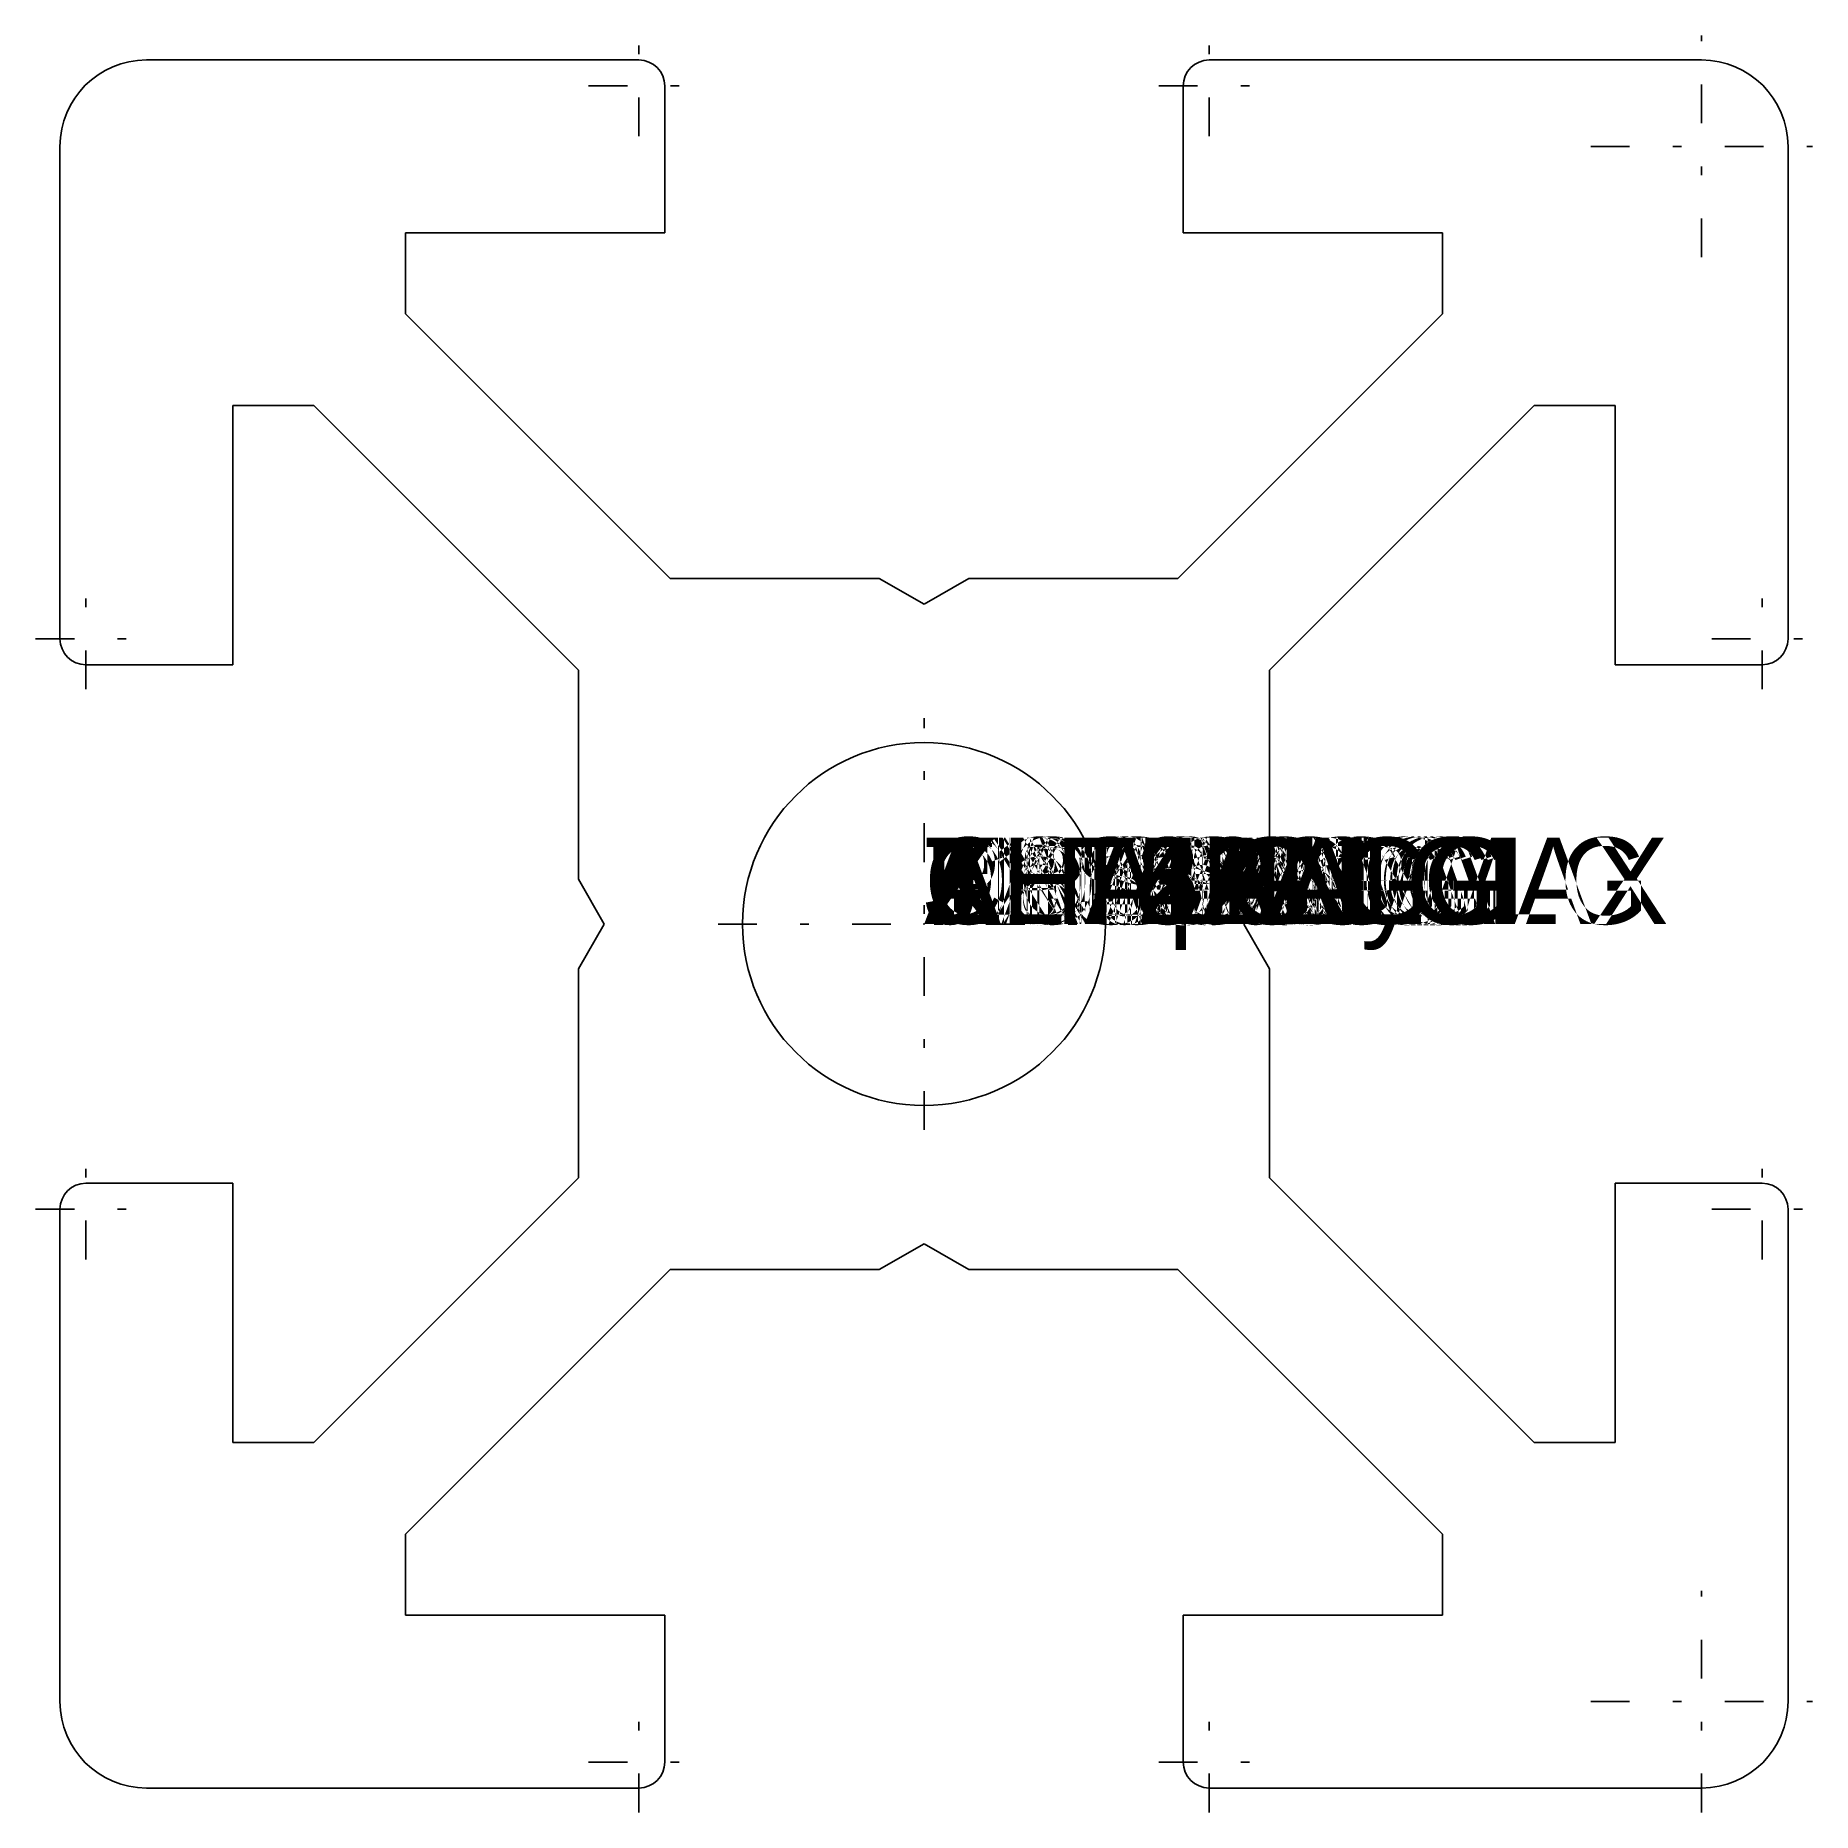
# Model space of a CAD drawing. Extents: x -10.3 to 10.3, y -10.3 to 10.3.
import ezdxf

# ---------------------------------------------------------------- set-up
doc = ezdxf.new("R2010")
doc.units = 0
doc.linetypes.add('CNS_CENTER', pattern=[1.5, 0.45, -0.5, 0.05, -0.5])
doc.linetypes.add('CNS_SOLID', pattern=[0])
doc.layers.get('0').update_dxf_attribs({"linetype": 'CONTINUOUS'})
doc.layers.add('CENTER', color=7, linetype='CNS_CENTER')
doc.layers.add('VIS', color=7, linetype='CNS_SOLID')

msp = doc.modelspace()

# ---------------------------------------------------------------- linework, layer by layer
at = {"layer": 'CENTER', "color": 4}
for p, q in [((3.3, 9.117), (3.3, 10.283)), ((9, 7.717), (9, 10.283)), ((-3.3, 9.117), (-3.3, 10.283)), ((-3.883, 9.7), (-2.717, 9.7)), ((2.717, 9.7), (3.883, 9.7)), ((7.717, 9), (10.283, 9)), ((-9.7, 2.717), (-9.7, 3.883)), ((9.7, 2.717), (9.7, 3.883)), ((-10.283, 3.3), (-9.117, 3.3)), ((9.117, 3.3), (10.283, 3.3)), ((0, -2.383), (0, 2.383)), ((-2.383, 0), (2.383, 0)), ((-9.7, -3.883), (-9.7, -2.717)), ((9.7, -3.883), (9.7, -2.717)), ((-10.283, -3.3), (-9.117, -3.3)), ((9.117, -3.3), (10.283, -3.3)), ((9, -10.283), (9, -7.717)), ((7.717, -9), (10.283, -9)), ((-3.3, -10.283), (-3.3, -9.117)), ((3.3, -10.283), (3.3, -9.117)), ((-3.883, -9.7), (-2.717, -9.7)), ((2.717, -9.7), (3.883, -9.7))]:
    msp.add_line(p, q, dxfattribs=at)
at = {"layer": 'VIS', "color": 1}
for p, q in [((-3.3, 10), (-9, 10)), ((9, 10), (3.3, 10)), ((-3, 8), (-3, 9.7)), ((3, 9.7), (3, 8)), ((-10, 9), (-10, 3.3)), ((10, 3.3), (10, 9)), ((-6, 8), (-3, 8)), ((-6, 7.061), (-6, 8)), ((3, 8), (6, 8)), ((6, 8), (6, 7.061)), ((-2.939, 4), (-6, 7.061)), ((6, 7.061), (2.939, 4)), ((-8, 6), (-7.061, 6)), ((-8, 3), (-8, 6)), ((-7.061, 6), (-4, 2.939)), ((4, 2.939), (7.061, 6)), ((7.061, 6), (8, 6)), ((8, 6), (8, 3)), ((-0.52, 4), (-2.939, 4)), ((0, 3.7), (-0.52, 4)), ((0.52, 4), (0, 3.7)), ((2.939, 4), (0.52, 4)), ((-9.7, 3), (-8, 3)), ((-4, 2.939), (-4, 0.52)), ((4, 0.52), (4, 2.939)), ((8, 3), (9.7, 3)), ((-4, 0.52), (-3.7, 0)), ((3.7, 0), (4, 0.52)), ((4, -0.52), (3.7, 0)), ((-3.7, 0), (-4, -0.52)), ((-4, -0.52), (-4, -2.939)), ((4, -2.939), (4, -0.52)), ((-8, -3), (-9.7, -3)), ((-8, -6), (-8, -3)), ((-4, -2.939), (-7.061, -6)), ((7.061, -6), (4, -2.939)), ((8, -3), (8, -6)), ((9.7, -3), (8, -3)), ((-10, -3.3), (-10, -9)), ((10, -9), (10, -3.3)), ((-0.52, -4), (0, -3.7)), ((0, -3.7), (0.52, -4)), ((-6, -7.061), (-2.939, -4)), ((-2.939, -4), (-0.52, -4)), ((0.52, -4), (2.939, -4)), ((2.939, -4), (6, -7.061)), ((-7.061, -6), (-8, -6)), ((8, -6), (7.061, -6)), ((-6, -8), (-6, -7.061)), ((6, -7.061), (6, -8)), ((-3, -8), (-6, -8)), ((-3, -9.7), (-3, -8)), ((3, -8), (3, -9.7)), ((6, -8), (3, -8)), ((-9, -10), (-3.3, -10)), ((3.3, -10), (9, -10))]:
    msp.add_line(p, q, dxfattribs=at)
msp.add_circle((0, 0), 2.1, dxfattribs=at)
for centre, radius, start, end in [((-9, 9), 1, 90, 180), ((-3.3, 9.7), 0.3, 0, 90), ((3.3, 9.7), 0.3, 90, 180), ((9, 9), 1, 0, 90), ((-9.7, 3.3), 0.3, 180, 270), ((9.7, 3.3), 0.3, 270, 0), ((-9.7, -3.3), 0.3, 90, 180), ((9.7, -3.3), 0.3, 0.0001, 90), ((-9, -9), 1, 180, 270), ((9, -9), 1, 270, 360), ((-3.3, -9.7), 0.3, 270, 0), ((3.3, -9.7), 0.3, 180, 270)]:
    msp.add_arc(centre, radius, start, end, dxfattribs=at)
msp.add_point((0, 0), dxfattribs=at)

# ---------------------------------------------------------------- texts
at = {"flags": 9}
for tag, s in [('ALT2', ''), ('ALT2ALG', " '', 'w/o SC (High Precision Cut)', '-SC', 'with SC (High Precision Cut)' "), ('ALT3', ''), ('ALT3ALG', " '','w/o 45 Degree Cut','1','with 45 Degree Cut' "), ('ALT3PN', ''), ('ALT4ALG', " '','w/o Fastening Location Wrench Access Hole Alterations','1','with Fastening Location Wrench Access Hole Alterations' "), ('ALT41ALG', " '','N/A' "), ('ALT42', ''), ('ALT42ALG', " '','N/A' "), ('ALT5HALG', " '','w/o Location Specified Wrench Access Hole Alteratons (Horizontal)','1','with Location Specified Wrench Access Hole Alterato"), ('AHALG', '[0]'), ('ALT5VALG', " '','w/o Location Specified Wrench Access Hole Alteratons (Vertical)','1','with Location Specified Wrench Access Hole Alteratons"), ('AVALG', '[0]'), ('ALT5PALG', " '','w/o Location Specified Wrench Access Hole Alteratons (Crisscross)','1','with Location Specified Wrench Access Hole Alterato"), ('APALG', '[0]'), ('ALT6V', ''), ('ALT6VALG', " '','w/o Counterbore Hole in Specified Position (Vertical)','1','with Counterbore Hole in Specified Position (Vertical)' "), ('ALT6H', ''), ('ALT6HALG', " '','w/o Counterbore Hole in Specified Position (Horizontal)','1','with Counterbore Hole in Specified Position (Horizontal)' "), ('ALT6XPN', ''), ('ALT6YPN', ''), ('ALT6PN', ''), ('ALT7ALG', " '','w/o M Type Hole Alteration','1','with M Type Hole Alteration' "), ('ALT8T', ''), ('ALT8TALG', " '','w/o L Type Hole Alteration (Top)','1','with L Type Hole Alteration (Top)' "), ('ALT8PN', ''), ('ALT1', ''), ('ALT4', ''), ('ALT41', ''), ('ALT4PN', ''), ('ALT5H', ''), ('AH', '0'), ('AHMIN', '7.000'), ('AHMAX', '152.350'), ('ALT5V', ''), ('AV', '0'), ('AVMIN', '7.000'), ('AVMAX', '152.350'), ('ALT5P', ''), ('AP', '0'), ('APMIN', '7.000'), ('APMAX', '152.350'), ('ALT5HPN', ''), ('ALT5VPN', ''), ('ALT5PPN', ''), ('ALT5PN', ''), ('ALT7', ''), ('ALT7PN', ''), ('JLPALG', '[0]'), ('J', '20'), ('JLP', '0'), ('JLPMIN', '12.000'), ('JLPMAX', '0.000'), ('YAALG', '[0]'), ('YBALG', '[0]'), ('YC', '0'), ('YCMIN', '16.000'), ('YCMAX', '206.000'), ('YCALG', '[0]'), ('YDALG', '[0]'), ('YEALG', '[0]'), ('YA', '0'), ('YAMIN', '7.000'), ('YAMAX', '164.000'), ('YB', '0'), ('YBMIN', '16.000'), ('YBMAX', '185.000'), ('YD', '0'), ('YDMIN', '16.000'), ('YDMAX', '227.000'), ('YE', '0'), ('YEMIN', '16.000'), ('YEMAX', '143.000'), ('TPS', 'HFS5-2020'), ('XAALG', '[0]'), ('XBALG', '[0]'), ('XC', '0'), ('XCMIN', '16.000'), ('XCMAX', '206.000'), ('XCALG', '[0]'), ('XDALG', '[0]'), ('XEALG', '[0]'), ('XA', '0'), ('XAMIN', '7.000'), ('XAMAX', '164.000'), ('XB', '0'), ('XBMIN', '16.000'), ('XBMAX', '185.000'), ('XD', '0'), ('XDMIN', '16.000'), ('XDMAX', '227.000'), ('XE', '0'), ('XEMIN', '16.000'), ('XEMAX', '143.000'), ('ZALG', " '','N/A' "), ('Z', ''), ('ST', 'Clear Anodize'), ('SA', '183'), ('Company', 'Misumi'), ('CPS', ''), ('CPSALG', " '','N/A' "), ('CDSL', ''), ('CDSLALG', " '','N/A' "), ('CDSR', ''), ('CDSRALG', " '','N/A' "), ('CH', '0'), ('CHMIN', '10.000'), ('CHMAX', '171.050'), ('CHALG', '[0]'), ('CV', '0'), ('CVMIN', '10.000'), ('CVMAX', '171.050'), ('CVALG', '[0]'), ('CP', '0'), ('CPMIN', '10.000'), ('CPMAX', '171.050'), ('CPALG', '[0]'), ('MASS', '0.5'), ('HPS', ''), ('HPSALG', " '','N/A' "), ('NOHL', ''), ('NOHLALG', " '','N/A' "), ('HDLALG', " '','N/A' "), ('NOHR', ''), ('NOHRALG', " '','N/A' "), ('HDRALG', " '','N/A' "), ('NOMH5H', '0'), ('NOMH5HMAX', '5.000'), ('NOMH5HALG', '[0]'), ('BHALG', '[0]'), ('DHALG', '[0]'), ('EHALG', '[0]'), ('NOMH5V', '0'), ('NOMH5VMAX', '5.000'), ('NOMH5VALG', '[0]'), ('BVALG', '[0]'), ('DVALG', '[0]'), ('EVALG', '[0]'), ('NOMH5P', '0'), ('NOMH5PMAX', '5.000'), ('NOMH5PALG', '[0]'), ('BPALG', '[0]'), ('DPALG', '[0]'), ('EPALG', '[0]'), ('NOMH6V', '0'), ('NOMH6VMAX', '5.000'), ('NOMH6VALG', '[0]'), ('NOMH6H', '0'), ('NOMH6HMAX', '5.000'), ('NOMH6HALG', '[0]'), ('DD6', '13.0'), ('DD16', '19.0'), ('HPS7', ''), ('HPS7ALG', " '','N/A' "), ('HDL7ALG', " '','N/A' "), ('HDR7ALG', " '','N/A' "), ('HQ', '0'), ('HQALG', '0'), ('D8', '7.1'), ('NB', 'HFS5-2020-150'), ('NN', 'HFS5-2020, HFSB5-2020, CAF5-2020, HFSY5-2020, HFSF5-2020, HFSFB5-2020, HFST5-2020, HFSTB5-2020, HFSH5-2020, HFSC5-2020'), ('NT', 'HFS5 Series Aluminum Extrusions 20 Square -1 Slot-'), ('LINA', 'HFS5-2020-150'), ('PN', 'HFS5-2020-150'), ('MAT', 'A6N01SS-T5 Aluminum Alloy or 6005A-T5 Aluminum Alloy'), ('FRMW', '20'), ('FRMH', '20'), ('L', '150'), ('LX', '0.742x10^ 4'), ('LY', '0.742x10^ 4'), ('HL', '10'), ('HR', '10'), ('K', '20'), ('DD4', '7.35'), ('HDL', ''), ('HDR', ''), ('BH', '0'), ('BHMIN', '10.000'), ('BHMAX', '161.700'), ('DH', '0'), ('DHMIN', '10.000'), ('DHMAX', '180.400'), ('EH', '0'), ('EHMIN', '10.000'), ('EHMAX', '143.000'), ('BV', '0'), ('BVMIN', '10.000'), ('BVMAX', '161.700'), ('DV', '0'), ('DVMIN', '10.000'), ('DVMAX', '180.400'), ('EV', '0'), ('EVMIN', '10.000'), ('EVMAX', '143.000'), ('BP', '0'), ('BPMIN', '10.000'), ('BPMAX', '161.700'), ('DP', '0'), ('DPMIN', '10.000'), ('DPMAX', '180.400'), ('EP', '0'), ('EPMIN', '10.000'), ('EPMAX', '143.000'), ('HDL7', ''), ('HDR7', ''), ('H7', '10'), ('D7', '7.1'), ('L1', '0.000'), ('KT', 'DUMMY')]:
    msp.add_attdef(tag, (0, 0), s, height=1, dxfattribs=at)

doc.saveas('drawing.dxf')
